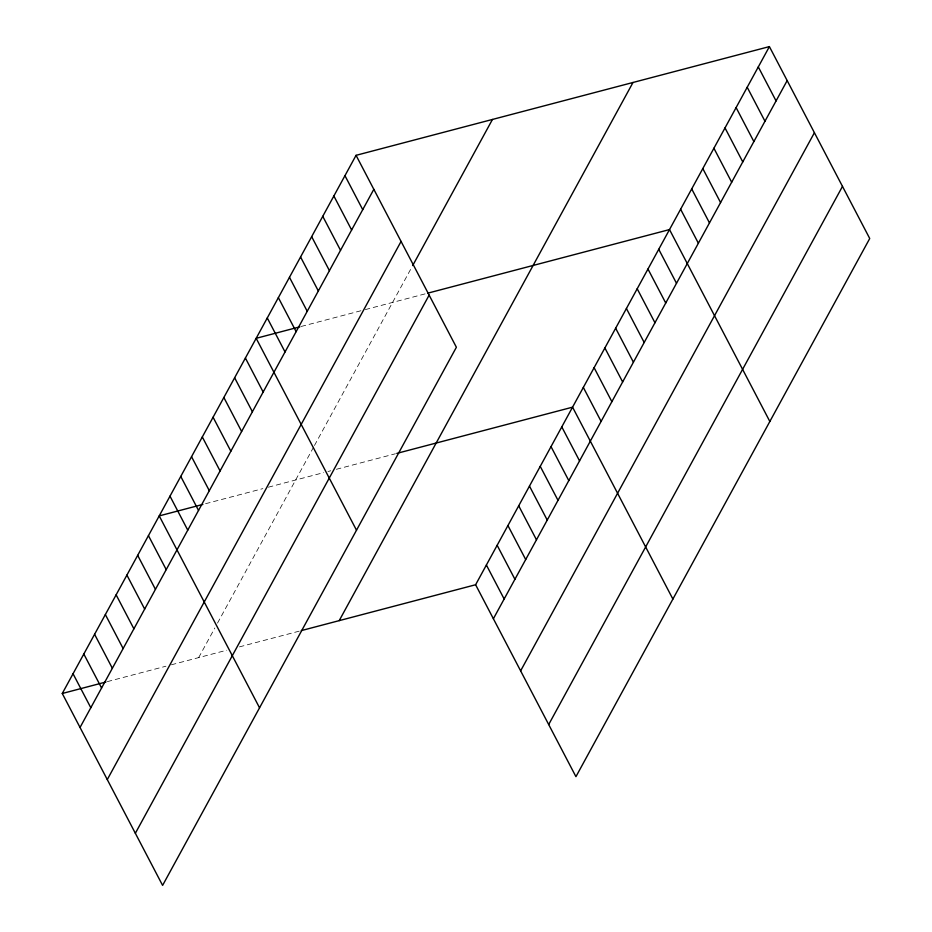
<?xml version="1.0" encoding="UTF-8"?>
<svg xmlns="http://www.w3.org/2000/svg" width="932" height="932" viewBox="0 0 932 932"><rect width="100%" height="100%" fill="white"/><g stroke="black" fill="none" stroke-linecap="round" stroke-linejoin="round"><path stroke-width="0.7" stroke-dasharray="4.66 3.5" d="M198.667 657.608L214.826 628.005M217.529 623.077L313.804 446.719M314.468 445.484L411.991 266.843M301.187 326.468L361.197 310.682M365.297 309.599L426.297 293.557M205.599 503.699L262.882 488.624M268.346 487.191L323.73 472.617M327.947 471.51L330.755 470.777M336.382 469.297L395.401 453.768M107.285 681.642L165.931 666.217M171.395 664.784L226.779 650.21M239.431 646.878L299.859 630.987"/><path stroke-width="1.4" d="M356.059 155.329L456.389 347.252L162.599 885.4L62.269 693.49L356.059 155.329L769.401 46.6L869.731 238.51L575.941 776.671L475.611 584.748L769.401 46.6M80.035 727.473L373.825 189.324M107.285 779.583L401.075 241.435M412.69 265.573L492.457 119.447M135.35 833.29L429.139 295.129M339.213 620.63L633.003 82.482M493.377 618.743L787.167 80.583M520.627 670.854L814.417 132.705M548.692 724.548L842.481 186.4M299.824 326.829L256.172 338.304L356.502 530.215M427.706 293.184L669.514 229.575L769.844 421.485M202.873 504.41L159.221 515.897L259.55 707.807M396.811 453.395L572.563 407.168L672.892 599.078M62.269 693.49L105.922 682.003M301.269 630.615L475.611 584.748M758.298 66.929L776.065 100.912M747.208 87.259L764.974 121.242M736.105 107.588L753.872 141.571M725.003 127.917L742.769 161.912M713.912 148.246L731.678 182.241M702.81 168.576L720.576 202.57M691.707 188.916L709.473 222.899M680.616 209.246L698.383 243.229M658.738 249.298L676.504 283.293M647.973 269.033L665.739 303.017M637.197 288.769L654.963 322.752M626.421 308.504L644.187 342.487M615.656 328.239L633.422 362.222M604.88 347.962L622.646 381.945M594.103 367.697L611.87 401.68M583.339 387.432L601.105 421.415M561.786 426.891L579.553 460.874M551.022 446.626L568.788 480.609M540.245 466.361L558.012 500.344M529.469 486.096L547.235 520.079M518.705 505.82L536.471 539.803M344.957 175.67L362.723 209.653M507.928 525.555L525.695 559.538M333.866 196L351.632 229.983M497.152 545.29L514.918 579.273M322.763 216.329L340.53 250.312M486.387 565.025L504.154 599.008M311.661 236.658L329.427 270.641M300.57 256.987L318.336 290.97M289.468 277.317L307.234 311.3M278.365 297.646L296.131 331.629M267.274 317.975L285.041 351.958M245.396 358.039L263.162 392.023M234.631 377.775L252.397 411.758M223.855 397.498L241.621 431.493M213.079 417.233L230.845 451.216M202.314 436.968L220.08 470.951M191.538 456.703L209.304 490.686M180.761 476.427L198.528 510.421M169.997 496.162L187.763 530.145M148.444 535.632L166.211 569.615M137.68 555.356L155.446 589.35M126.903 575.091L144.67 609.074M116.127 594.826L133.893 628.809M105.363 614.561L123.129 648.544M94.586 634.296L112.353 668.279M83.81 654.019L101.576 688.002M73.046 673.754L90.812 707.738"/></g></svg>
